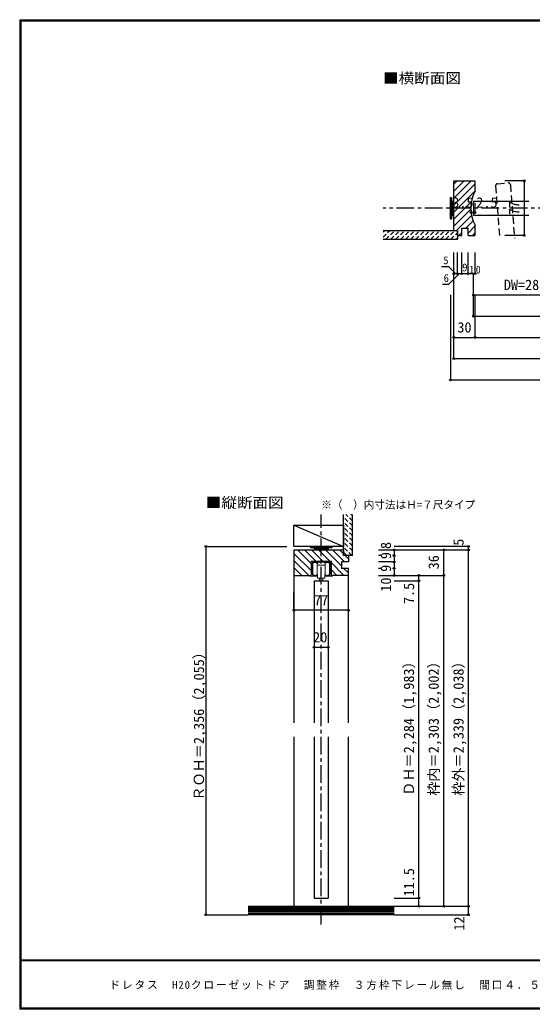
# Model space of a CAD drawing. Units: millimetres, scale not verified. Extents: x -973 to 977, y -718 to 696.
# Drawn here: x -973 to -250, y -701 to 696 of the extents above; entities that cross this region are included whole.
import ezdxf
from ezdxf.enums import TextEntityAlignment as Align

# ---------------------------------------------------------------- set-up
doc = ezdxf.new("R2010")
doc.units = ezdxf.units.MM
doc.header["$LTSCALE"] = 5
doc.header["$PDMODE"] = 32
doc.header["$PDSIZE"] = 2.5
for name, pattern in [('CHAIN1', [8, 5, -1, 1, -1]), ('DASHED1', [1.8, 1.2, -0.6]), ('DASHED2', [3, 2, -1])]:
    doc.linetypes.add(name, pattern=pattern)
doc.layers.add('0-0_補助線', color=7, linetype='Continuous', lineweight=18)
for name, color, linetype in [('0-1_通り芯', 4, 'CHAIN1'), ('0-3_仕上げ', 2, 'Continuous'), ('0-4_枠', 3, 'Continuous'), ('0-6_扉', 6, 'Continuous'), ('0-7_金物', 7, 'Continuous'), ('0-A_文字', 7, 'Continuous'), ('0-B_寸法', 7, 'Continuous'), ('0-C_ハッチ', 4, 'DASHED1'), ('F-1_枠', 6, 'Continuous'), ('F-A_文字', 7, 'Continuous')]:
    doc.layers.add(name, color=color, linetype=linetype)
doc.styles.add('ＭＳ ゴシック', font='')
doc.styles.get('ＭＳ ゴシック').set_extended_font_data('MS Gothic')

# ---------------------------------------------------------------- blocks, each defined once
blk = doc.blocks.new('04')
at = {"layer": '0-0_補助線'}
for p, q in [((-13.926, 10.332), (-13.926, -8.668)), ((-12.926, 11.332), (-11.926, 11.332)), ((-12.726, 8.832), (-12.726, -6.766)), ((-11.926, 11.332), (-11.926, 11.232)), ((-11.726, 9.832), (-7.026, 9.832)), ((-11.718, 8.434), (-11.718, 4.184)), ((-11.718, 5.234), (-11.718, -0.366)), ((-11.718, 3.234), (-11.718, 4.184)), ((-11.718, -2.366), (-11.718, 3.234)), ((-5.726, 5.951), (-5.226, 5.951)), ((-5.718, 6.434), (-5.718, 8.434)), ((-5.718, 6.434), (-5.718, 4.184)), ((-5.718, 4.184), (-5.718, 3.234)), ((-5.718, 3.234), (-5.718, -2.366)), ((-5.426, 11.332), (5.574, 11.332)), ((-4.726, 5.951), (-5.226, 5.951)), ((-4.726, 5.951), (-5.226, 5.951)), ((-5.076, 8.232), (-5.193, 8.232)), ((-5.105, 8.232), (-5.076, 8.232)), ((-4.876, 9.832), (-0.426, 9.832)), ((-4.876, 8.432), (-4.876, 9.832)), ((0.074, 5.951), (-4.726, 5.951)), ((0.074, 5.951), (-4.726, 5.951)), ((-0.426, 9.832), (0.074, 10.332)), ((0.074, 5.951), (4.874, 5.951)), ((0.074, 5.951), (4.874, 5.951)), ((4.874, 5.951), (5.374, 5.951)), ((4.874, 5.951), (5.374, 5.951)), ((5.341, 8.232), (5.224, 8.232)), ((5.874, 5.951), (5.374, 5.951)), ((5.882, 8.434), (5.882, 6.434)), ((5.882, 4.184), (5.882, 6.434)), ((5.882, 3.234), (5.882, 4.184)), ((5.882, -2.366), (5.882, 3.234)), ((8.024, 9.832), (7.174, 9.832)), ((8.024, 9.832), (11.874, 9.832)), ((11.882, 4.184), (11.882, 8.434)), ((11.882, 4.184), (11.882, 3.234)), ((11.882, 3.234), (11.882, -2.366)), ((12.874, 8.832), (12.874, -6.766)), ((14.074, 10.332), (14.074, -8.668)), ((-15.926, -9.368), (-15.926, -8.968)), ((-13.926, -8.668), (-15.626, -8.668)), ((-6.526, -9.868), (-15.426, -9.868)), ((-11.718, -3.316), (-11.718, -2.366)), ((-11.718, -3.316), (-11.718, -7.566)), ((-10.926, -8.566), (-8.726, -8.566)), ((-5.226, -7.249), (-5.726, -7.249)), ((-5.718, -2.366), (-5.718, -3.316)), ((-5.718, -5.566), (-5.718, -3.316)), ((-5.718, -7.566), (-5.718, -5.566)), ((-5.526, -8.183), (-5.526, -8.868)), ((-5.226, -8.549), (-5.226, -7.249)), ((-5.226, -7.249), (-5.226, -8.549)), ((-5.226, -12.049), (-5.226, -8.549)), ((-4.726, -12.549), (-2.926, -12.549)), ((-2.926, -12.549), (0.074, -12.549)), ((-2.426, -12.549), (0.074, -12.549)), ((-2.418, -12.566), (-2.418, -12.716)), ((-2.418, -12.716), (-2.418, -16.168)), ((2.574, -12.549), (0.074, -12.549)), ((3.074, -12.549), (0.074, -12.549)), ((2.582, -12.566), (2.582, -12.716)), ((2.582, -12.716), (2.582, -16.168)), ((4.874, -12.549), (3.074, -12.549)), ((5.374, -7.249), (5.874, -7.249)), ((5.374, -8.549), (5.374, -7.249)), ((5.374, -7.249), (5.374, -8.549)), ((5.374, -12.049), (5.374, -8.549)), ((5.674, -8.183), (5.674, -8.868)), ((5.882, -3.316), (5.882, -2.366)), ((5.882, -3.316), (5.882, -5.566)), ((5.882, -5.566), (5.882, -7.566)), ((15.574, -9.868), (6.674, -9.868)), ((8.874, -8.566), (11.074, -8.566)), ((11.882, -2.366), (11.882, -3.316)), ((11.882, -7.566), (11.882, -3.316)), ((14.074, -8.668), (15.774, -8.668)), ((16.074, -8.968), (16.074, -9.368))]:
    blk.add_line(p, q, dxfattribs=at)
for points in [[(-11.626, 10.932), (-5.426, 10.932), (-5.426, 11.332)], [(0.074, 10.332), (0.574, 9.832), (5.024, 9.832), (5.024, 8.432)], [(5.574, 11.332), (5.574, 10.932), (11.774, 10.932)], [(12.074, 11.232), (12.074, 11.332), (13.074, 11.332)]]:
    blk.add_lwpolyline(points, dxfattribs=at)
for centre, radius, start, end in [((-12.926, 10.332), 1, 90, 180), ((-11.726, 8.832), 1, 90, 180), ((-11.626, 11.232), 0.3, 180, 270), ((-8.718, 4.434), 5, 53.1301, 126.8699), ((-7.026, 8.082), 1.75, 7.76643, 90), ((-5.193, 8.332), 0.1, 187.76643, 270), ((-5.076, 8.432), 0.2, 270, 0), ((5.224, 8.432), 0.2, 180, 270), ((5.341, 8.332), 0.1, 270, 352.23357), ((7.174, 8.082), 1.75, 90, 172.23357), ((8.882, 4.434), 5, 53.1301, 126.8699), ((11.774, 11.232), 0.3, 270, 0), ((11.874, 8.832), 1, 0, 90), ((13.074, 10.332), 1, 0, 90), ((-15.626, -8.968), 0.3, 90, 180), ((-15.426, -9.368), 0.5, 180, 270), ((-10.926, -6.766), 1.8, 180, 270), ((-8.718, -3.566), 5, 233.1301, 306.8699), ((-8.726, -3.566), 5, 270, 301.23293), ((-6.526, -8.868), 1, 270, 0), ((-5.926, -8.183), 0.4, 0, 121.23293), ((-4.726, -12.049), 0.5, 180, 270), ((4.874, -12.049), 0.5, 270, 0), ((6.074, -8.183), 0.4, 58.76707, 180), ((6.674, -8.868), 1, 180, 270), ((8.882, -3.566), 5, 233.1301, 306.8699), ((8.874, -3.566), 5, 238.76707, 270), ((11.074, -6.766), 1.8, 270, 0), ((15.574, -9.368), 0.5, 270, 0), ((15.774, -8.968), 0.3, 0, 90)]:
    blk.add_arc(centre, radius, start, end, dxfattribs=at)

msp = doc.modelspace()

# ---------------------------------------------------------------- linework, layer by layer
at = {"layer": '0-0_補助線', "color": 4}
for p, q in [((-336.347, 423.736), (-336.347, 437.29)), ((-332.847, 423.736), (-332.847, 436.79)), ((-330.347, 423.736), (-330.347, 436.79)), ((-332.847, 423.736), (-336.347, 423.736)), ((-330.347, 423.736), (-332.847, 423.736))]:
    msp.add_line(p, q, dxfattribs=at)
at = {"layer": '0-0_補助線', "color": 2}
for p, q in [((-562.101, -88.5), (-562.101, -68.5)), ((-562.101, -68.5), (-533.301, -68.5)), ((-533.301, -68.5), (-533.301, -88.5))]:
    msp.add_line(p, q, dxfattribs=at)
at = {"layer": '0-0_補助線'}
for p in [(-336.347, 423.736), (-332.847, 423.736), (-330.347, 423.736)]:
    msp.add_point(p, dxfattribs=at)
at = {"layer": '0-1_通り芯'}
for p, q in [((463.653, 430), (-460.347, 430)), ((-547.701, -581.472), (-547.701, -2.5))]:
    msp.add_line(p, q, dxfattribs=at)
at = {"layer": '0-3_仕上げ', "color": 4}
for p, q in [((-261.153, 468.5), (-288.358, 468.5)), ((-261.153, 468.5), (-261.153, 391.5)), ((-261.153, 391.5), (-288.358, 391.5)), ((-586.201, -17.476), (-516.201, -17.476)), ((-516.201, -17.476), (-516.201, -47.476)), ((-516.201, -47.476), (-586.201, -47.476))]:
    msp.add_line(p, q, dxfattribs=at)
at = {"layer": '0-3_仕上げ'}
for p, q in [((-460.347, 398.5), (-355.347, 398.5)), ((-355.347, 398.5), (-355.347, 386)), ((-460.347, 386), (-355.347, 386)), ((-516.201, -60.5), (-516.201, -2.5)), ((-503.701, -60.5), (-503.701, -2.5)), ((-503.701, -60.5), (-516.201, -60.5)), ((-650.701, -555.5), (-444.701, -555.5)), ((-444.701, -567.5), (-650.701, -567.5))]:
    msp.add_line(p, q, dxfattribs=at)
at = {"layer": '0-3_仕上げ', "color": 7}
for p, q in [((-444.701, -557.5), (-650.701, -557.5)), ((-444.701, -559.5), (-650.701, -559.5)), ((-444.701, -561.5), (-650.701, -561.5)), ((-444.701, -563.5), (-650.701, -563.5)), ((-444.701, -565.5), (-650.701, -565.5))]:
    msp.add_line(p, q, dxfattribs=at)
at = {"layer": '0-3_仕上げ', "color": 4}
msp.add_lwpolyline([(-586.201, -47.476), (-586.201, -17.476), (-516.201, -47.476)], dxfattribs=at)
at = {"layer": '0-3_仕上げ', "color": 7}
for p in [(-261.153, 468.5), (-261.153, 391.5)]:
    msp.add_point(p, dxfattribs=at)
at = {"layer": '0-4_枠'}
for p, q in [((-360.347, 398.5), (-360.347, 468.5)), ((-360.347, 468.5), (-330.347, 468.5)), ((-330.347, 454), (-330.347, 468.5)), ((-360.347, 398.5), (-355.347, 398.5)), ((-355.347, 391.5), (-355.347, 398.5)), ((-355.347, 391.5), (-349.347, 391.5)), ((-349.347, 401.5), (-340.347, 401.5)), ((-349.347, 391.5), (-349.347, 401.5)), ((-340.347, 391.5), (-340.347, 401.5)), ((-586.201, -52.5), (-516.201, -52.5)), ((-586.201, -52.5), (-586.201, -296.5)), ((-516.201, -52.5), (-516.201, -60.5)), ((-519.201, -69.5), (-519.201, -78.5)), ((-509.201, -69.5), (-519.201, -69.5)), ((-509.201, -60.5), (-516.201, -60.5)), ((-509.201, -60.5), (-509.201, -69.5)), ((-509.201, -78.5), (-519.201, -78.5)), ((-509.201, -296.5), (-509.201, -78.5)), ((-586.201, -88.5), (-561.701, -88.5)), ((-509.201, -88.5), (-533.701, -88.5)), ((-586.201, -316.5), (-586.201, -555.5)), ((-509.201, -555.5), (-509.201, -316.5))]:
    msp.add_line(p, q, dxfattribs=at)
msp.add_lwpolyline([(-340.347, 391.5), (-337.778, 391.5), (-330.347, 391.5), (-330.347, 406)], dxfattribs=at)
msp.add_arc((-285.347, 430), 51, 151.92751, 208.07249, dxfattribs=at)
at = {"layer": '0-6_扉', "color": 2, "linetype": 'DASHED2'}
for p, q in [((-301.448, 461.264), (-295.842, 387.5)), ((-298.684, 464.483), (-283.727, 465.619)), ((-280.508, 462.855), (-274.782, 387.5))]:
    msp.add_line(p, q, dxfattribs=at)
at = {"layer": '0-6_扉'}
for p, q in [((-332.847, 440), (-254.722, 440)), ((-332.847, 440), (-332.847, 420)), ((-332.847, 420), (-254.722, 420)), ((-557.701, -96), (-557.701, -296.5)), ((-557.701, -96), (-537.701, -96)), ((-537.701, -96), (-537.701, -296.5)), ((-537.701, -316.5), (-537.701, -544))]:
    msp.add_line(p, q, dxfattribs=at)
msp.add_lwpolyline([(-557.701, -316.5), (-557.701, -544), (-537.701, -544)], dxfattribs=at)
at = {"layer": '0-6_扉', "color": 2, "linetype": 'DASHED2'}
for centre, start, end in [((-298.457, 461.491), 94.34602, 184.34602), ((-283.5, 462.628), 4.34602, 94.34602)]:
    msp.add_arc(centre, 3, start, end, dxfattribs=at)
at = {"layer": '0-7_金物'}
for p, q in [((-365.347, 445), (-363.347, 445)), ((-365.347, 415), (-365.347, 445)), ((-363.347, 415), (-363.347, 445)), ((-363.347, 440), (-361.347, 440)), ((-361.347, 420), (-361.347, 440)), ((-361.347, 439), (-360.347, 439)), ((-363.347, 420), (-361.347, 420)), ((-361.347, 421), (-360.347, 421)), ((-365.347, 415), (-363.347, 415)), ((-532.701, -47.476), (-562.701, -47.476)), ((-562.701, -47.476), (-562.701, -49.476)), ((-532.701, -49.476), (-562.701, -49.476)), ((-557.701, -49.476), (-557.701, -51.476)), ((-537.701, -51.476), (-557.701, -51.476)), ((-556.701, -52.5), (-556.701, -51.476)), ((-538.701, -51.476), (-538.701, -52.5)), ((-537.701, -49.476), (-537.701, -51.476)), ((-532.701, -47.476), (-532.701, -49.476))]:
    msp.add_line(p, q, dxfattribs=at)
at = {"layer": '0-B_寸法', "color": 4}
for p, q in [((-360.347, 337.5), (-360.347, 367.5)), ((-355.347, 337.5), (-355.347, 367.5)), ((-349.347, 337.5), (-349.347, 367.5)), ((-340.347, 337.5), (-340.347, 367.5)), ((-330.347, 337.5), (-330.347, 367.5)), ((-377.922, 347.5), (-367.847, 347.5)), ((-357.847, 337.5), (-367.847, 347.5)), ((-352.347, 337.5), (-367.347, 322.5)), ((-332.847, 277.5), (-332.847, 337.5)), ((-376.555, 322.5), (-367.347, 322.5)), ((-365.347, 307.5), (-365.347, 187.5)), ((-332.847, 307.5), (-166.597, 307.5)), ((-330.347, 247.5), (-330.347, 307.5)), ((-332.847, 277.5), (0.653, 277.5)), ((-360.347, 247.5), (-330.347, 247.5)), ((-360.347, 217.5), (-360.347, 247.5)), ((-330.347, 247.5), (333.653, 247.5)), ((-360.347, 217.5), (363.653, 217.5)), ((-365.347, 187.5), (368.653, 187.5)), ((-710.701, -47.5), (-596.201, -47.5)), ((-710.701, -47.5), (-710.701, -567.5)), ((-466.701, -52.5), (-339.701, -52.5)), ((-339.701, -47.5), (-444.701, -47.5)), ((-444.701, -52.5), (-444.701, -88.5)), ((-374.701, -555.5), (-374.701, -52.5)), ((-339.701, -567.5), (-339.701, -47.5)), ((-463.283, -60.5), (-466.701, -60.5)), ((-444.701, -69.5), (-466.701, -69.5)), ((-444.701, -60.5), (-446.789, -60.5)), ((-463.283, -78.5), (-466.701, -78.5)), ((-444.701, -78.5), (-446.789, -78.5)), ((-466.701, -88.5), (-409.701, -88.5)), ((-444.701, -96), (-409.701, -96)), ((-409.701, -88.5), (-374.701, -88.5)), ((-409.701, -555.5), (-409.701, -88.5)), ((-586.201, -137.747), (-586.201, -112.129)), ((-509.201, -137.747), (-509.201, -112.129)), ((-509.201, -137.747), (-586.201, -137.747)), ((-557.701, -175.939), (-557.701, -189.978)), ((-537.701, -175.939), (-537.701, -189.978)), ((-557.701, -189.978), (-537.701, -189.978)), ((-444.701, -544), (-409.701, -544)), ((-444.701, -555.5), (-339.701, -555.5)), ((-710.701, -567.5), (-650.701, -567.5)), ((-444.701, -567.5), (-339.701, -567.5))]:
    msp.add_line(p, q, dxfattribs=at)
msp.add_lwpolyline([(-360.347, 247.5), (-360.347, 337.5), (-330.347, 337.5)], dxfattribs=at)
at = {"layer": '0-B_寸法'}
for p in [(-360.347, 337.5), (-355.347, 337.5), (-349.347, 337.5), (-340.347, 337.5), (-330.347, 337.5), (-332.847, 307.5), (-332.847, 277.5), (-360.347, 247.5), (-330.347, 247.5), (-360.347, 217.5), (-365.347, 187.5), (-710.701, -47.5), (-444.701, -52.5), (-374.701, -52.5), (-339.701, -47.5), (-339.701, -52.5), (-444.701, -60.5), (-444.701, -69.5), (-444.701, -78.5), (-444.701, -88.5), (-409.701, -88.5), (-409.701, -96), (-374.701, -88.5), (-586.201, -137.747), (-509.201, -137.747), (-557.701, -189.978), (-537.701, -189.978), (-409.701, -544), (-409.701, -555.5), (-374.701, -555.5), (-339.701, -555.5), (-710.701, -567.5), (-339.701, -567.5)]:
    msp.add_point(p, dxfattribs=at)
at = {"layer": '0-C_ハッチ', "linetype": 'Continuous'}
for p, q in [((-360.347, 463.918), (-355.765, 468.5)), ((-360.347, 444.119), (-335.966, 468.5)), ((-360.347, 454.019), (-345.866, 468.5)), ((-360.347, 434.22), (-330.347, 464.22)), ((-360.347, 424.32), (-330.347, 454.32)), ((-360.347, 414.421), (-335.497, 439.271)), ((-360.347, 404.521), (-336.326, 428.542)), ((-356.469, 398.5), (-335.291, 419.677)), ((-343.569, 401.5), (-333.066, 412.003)), ((-353.569, 391.5), (-349.347, 395.722)), ((-340.347, 394.823), (-330.347, 404.823)), ((-333.77, 391.5), (-330.347, 394.923)), ((-562.101, -71.697), (-581.298, -52.5)), ((-555.398, -68.5), (-571.398, -52.5)), ((-545.499, -68.5), (-561.499, -52.5)), ((-535.599, -68.5), (-551.599, -52.5)), ((-519.201, -74.999), (-541.7, -52.5)), ((-514.8, -69.5), (-531.8, -52.5)), ((-516.201, -58.2), (-521.901, -52.5)), ((-562.101, -81.596), (-586.201, -57.497)), ((-565.097, -88.5), (-586.201, -67.396)), ((-509.201, -65.2), (-513.901, -60.5)), ((-574.996, -88.5), (-586.201, -77.296)), ((-515.599, -88.5), (-533.301, -70.799)), ((-525.499, -88.5), (-533.301, -80.698)), ((-509.201, -84.999), (-515.7, -78.5)), ((-584.896, -88.5), (-586.201, -87.195))]:
    msp.add_line(p, q, dxfattribs=at)
at = {"layer": '0-C_ハッチ'}
for p, q in [((-460.347, 389.069), (-450.916, 398.5)), ((-460.347, 396.141), (-457.987, 398.5)), ((-456.345, 386), (-443.845, 398.5)), ((-449.274, 386), (-436.774, 398.5)), ((-442.203, 386), (-429.703, 398.5)), ((-435.132, 386), (-422.632, 398.5)), ((-428.061, 386), (-415.561, 398.5)), ((-420.99, 386), (-408.49, 398.5)), ((-413.919, 386), (-401.419, 398.5)), ((-406.848, 386), (-394.348, 398.5)), ((-399.777, 386), (-387.277, 398.5)), ((-392.706, 386), (-380.206, 398.5)), ((-385.635, 386), (-373.135, 398.5)), ((-378.563, 386), (-366.063, 398.5)), ((-371.492, 386), (-358.992, 398.5)), ((-364.421, 386), (-355.347, 395.074)), ((-357.35, 386), (-355.347, 388.003)), ((-503.701, -18.632), (-516.201, -6.132)), ((-503.701, -25.703), (-516.201, -13.203)), ((-503.701, -11.561), (-512.761, -2.5)), ((-503.701, -4.489), (-505.69, -2.5)), ((-503.701, -32.774), (-516.201, -20.274)), ((-503.701, -39.845), (-516.201, -27.345)), ((-503.701, -46.916), (-516.201, -34.416)), ((-503.701, -53.987), (-516.201, -41.487)), ((-504.259, -60.5), (-516.201, -48.558)), ((-511.33, -60.5), (-516.201, -55.629))]:
    msp.add_line(p, q, dxfattribs=at)
at = {"layer": 'F-1_枠'}
for p, q in [((-973.347, 695.833), (-973.347, -700.833)), ((-973.347, 695.833), (976.653, 695.833)), ((-973.347, 695), (976.653, 695)), ((-973.347, 694.167), (976.653, 694.167)), ((-972.514, 695.833), (-972.514, -700.833)), ((-971.68, 695.833), (-971.68, -700.833)), ((976.653, -631.667), (-973.347, -631.667)), ((976.653, -632.5), (-973.347, -632.5)), ((976.653, -699.167), (-973.347, -699.167)), ((976.653, -700), (-973.347, -700)), ((976.653, -700.833), (-973.347, -700.833))]:
    msp.add_line(p, q, dxfattribs=at)

# ---------------------------------------------------------------- block references
at = {"layer": '0-0_補助線'}
msp.add_blockref('04', (-547.775, -79.832), dxfattribs=at)

# ---------------------------------------------------------------- texts
at = {"layer": '0-0_補助線', "style": 'ＭＳ ゴシック'}
for s, p in [('3.5', (-362.581, 426.236)), ('2.5', (-328.616, 426.236))]:
    msp.add_text(s, height=14.66, dxfattribs=at).set_placement(p, align=Align.BOTTOM_LEFT)
for s, p in [('ＲＯＨ＝2,356（2,055）', (-708.701, -406.5)), ('ＤＨ＝2,284（1,983）', (-412.201, -399.588)), ('枠内＝2,303（2,002）', (-377.201, -399.588)), ('枠外＝2,339（2,038）', (-342.201, -399.588))]:
    msp.add_text(s, height=14.66, rotation=90, dxfattribs=at).set_placement(p, align=Align.BOTTOM_LEFT)
at = {"layer": '0-3_仕上げ', "color": 7, "style": 'ＭＳ ゴシック'}
msp.add_text('77', height=14.66, rotation=90, dxfattribs=at).set_placement((-263.653, 420), align=Align.BOTTOM_LEFT)
at = {"layer": '0-A_文字', "style": 'ＭＳ ゴシック', "width": 1.1}
for s, p in [('■横断面図', (-460.347, 601.667)), ('■縦断面図', (-710.701, 2.5))]:
    msp.add_text(s, height=14.66, dxfattribs=at).set_placement(p, align=Align.BOTTOM_LEFT)
at = {"layer": '0-A_文字', "style": 'ＭＳ ゴシック'}
msp.add_text('※（\u3000）内寸法はＨ=７尺タイプ', height=11, dxfattribs=at).set_placement((-547.701, 2.5), align=Align.BOTTOM_LEFT)
at = {"layer": '0-B_寸法', "style": 'ＭＳ ゴシック'}
for s, height, p in [('5', 11, (-375.347, 347.5)), ('9', 11, (-348.597, 337.5)), ('6', 11, (-374.847, 322.5)), ('DW=282.5', 14.66, (-289.722, 310)), ('30', 14.66, (-355.347, 250)), ('77', 14.66, (-557.701, -135.247)), ('20', 14.66, (-558.951, -187.478))]:
    msp.add_text(s, height=height, dxfattribs=at).set_placement(p, align=Align.BOTTOM_LEFT)
for s, p in [('5', (-342.201, -46.573)), ('8', (-444.701, -51.241)), ('9', (-444.701, -65.5)), ('36', (-377.201, -79.875)), ('9', (-444.701, -83.5)), ('10', (-444.701, -111.444)), ('7.5', (-412.106, -128.88)), ('11.5', (-412.112, -541.557)), ('12', (-341.292, -589.858))]:
    msp.add_text(s, height=14.66, rotation=90, dxfattribs=at).set_placement(p, align=Align.BOTTOM_LEFT)
at = {"layer": '0-B_寸法', "insert": (-338.472, 337.5), "char_height": 11, "attachment_point": 7, "style": 'ＭＳ ゴシック'}
msp.add_mtext('\\T1.36;\\W0.9;10', dxfattribs=at)
at = {"layer": 'F-A_文字', "insert": (-846.68, -673.333), "char_height": 11, "attachment_point": 7, "style": 'ＭＳ ゴシック'}
msp.add_mtext('\\T1.18;ドレタス\u3000H20クローゼットドア\\~\\~調整枠\u3000３方枠下レール無し\u3000間口４．５尺', dxfattribs=at)

doc.saveas('drawing.dxf')
